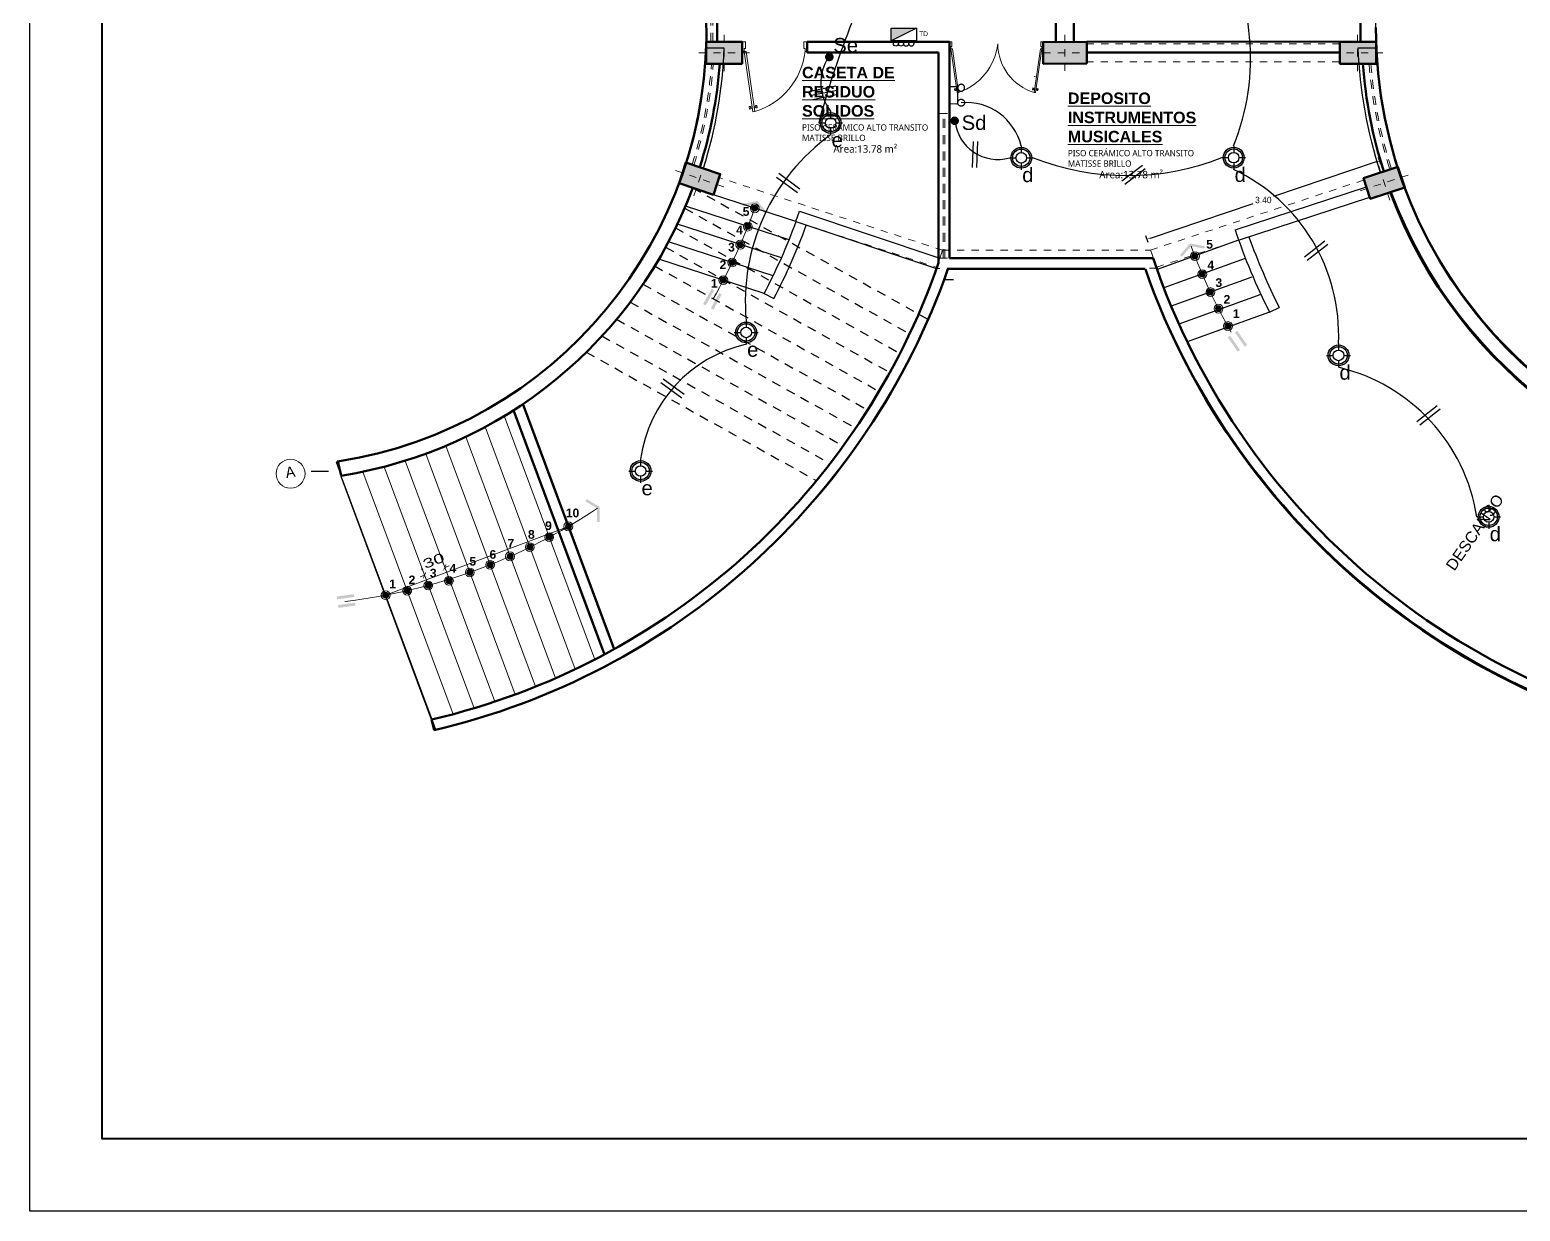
# Model space of a CAD drawing. Header units: millimetres. Extents: x 160.3 to 243.9, y 68.8 to 93.8.
# Drawn here: x 160.34 to 180.95, y 68.8 to 85.13 of the extents above; entities that cross this region are included whole.
import ezdxf

# ---------------------------------------------------------------- set-up
doc = ezdxf.new("R2010")
doc.units = ezdxf.units.MM
doc.set_wipeout_variables(frame=1)
for name, pattern in [('ACAD_ISO10W100', [18.5, 12, -3, 0.5, -3]), ('CONTINUA', [0]), ('DASHED2', [0.375, 0.25, -0.125]), ('HIDDEN2', [0.1875, 0.125, -0.0625])]:
    doc.linetypes.add(name, pattern=pattern)
for name, color, linetype, lineweight in [('0_Pluma_Nº__1', 8, 'Continuous', 9), ('COLUMNAS 50', 7, 'Continuous', 50), ('Cota', 7, 'Continuous', 9), ('cotas', 7, 'Continuous', 5), ('EJES', 1, 'Continuous', 13), ('Emergencia', 20, 'Continuous', 25), ('Equipamiento SR', 253, 'Continuous', 0), ('GRADERIA', 5, 'Continuous', 35), ('GRAFO 0 BLANCO', 7, 'Continuous', 0), ('GRAFO00', 7, 'Continuous', 0), ('GRAFO01', 7, 'Continuous', 0), ('letras sr', 7, 'Continuous', 5), ('Muros el', 7, 'Continuous', 50), ('pisos', 250, 'Continuous', 5), ('Proyeccciones', 1, 'DASHED2', 13), ('Puertas El', 4, 'Continuous', 5), ('ROTULO', 253, 'Continuous', 0), ('Vanos', 140, 'Continuous', 5)]:
    doc.layers.add(name, color=color, linetype=linetype, lineweight=lineweight)
for name, color, linetype in [('ALUMBRADO', 1, 'Continuous'), ('EJE', 40, 'Continuous'), ('TEXT', 7, 'Continuous')]:
    doc.layers.add(name, color=color, linetype=linetype)
doc.styles.add('01COTAS', font='GOTHIC.TTF')
doc.styles.add('GENERATED_STYLE_1', font='')
doc.styles.add('JOS', font='arial.ttf', dxfattribs={"height": 1})
doc.styles.add('Roberto', font='arial.ttf', dxfattribs={"width": 1.5})
doc.styles.add('Santa Rosa 1 50', font='trebuc.ttf')
doc.styles.add('SEYMAR', font='GOTHIC.TTF', dxfattribs={"height": 0.05})
doc.styles.get("Standard").update_dxf_attribs({"font": 'arial.ttf'})
doc.styles.add('style1', font='arial.ttf')
doc.styles.get('GENERATED_STYLE_1').set_extended_font_data('Arial', bold=True)
doc.dimstyles.new('1EJESB', dxfattribs={"dimscale": 0, "dimtxt": 0.13, "dimasz": 0.0655, "dimexe": 0.12, "dimexo": 0.12, "dimgap": 0.0755, "dimtad": 1, "dimzin": 4, "dimdsep": 46, "dimtxsty": 'Roberto', "dimblk": 'ARCHTICK', "dimcen": 0.065, "dimclrd": 7, "dimclre": 251, "dimclrt": 7, "dimaunit": 1, "dimadec": 0, "dimazin": 1, "dimtfac": 1, "dimtix": 1, "dimtofl": 0, "dimtmove": 0, "dimatfit": 3, "dimldrblk": 'ARROW', "dimfxl": 1, "dimtolj": 1, "dimtzin": 4, "dimlwd": 9, "dimlwe": 9, "dimarcsym": 0})
doc.dimstyles.new('DIM-25-CORTE', dxfattribs={"dimscale": 0.025, "dimtxt": 2, "dimasz": 2, "dimexe": 2, "dimexo": 2, "dimgap": 1, "dimtad": 1, "dimtih": 1, "dimtoh": 1, "dimzin": 1, "dimdsep": 46, "dimtxsty": '01COTAS', "dimcen": 25, "dimclrd": 9, "dimclre": 9, "dimclrt": 7, "dimadec": 0, "dimazin": 0, "dimtfac": 1, "dimtix": 1, "dimtmove": 2, "dimatfit": 3, "dimfxl": 2, "dimfxlon": 1, "dimtolj": 1, "dimtzin": 0, "dimarcsym": 0})

# ---------------------------------------------------------------- blocks, each defined once
blk = doc.blocks.new('puerta 1.00')
at = {"layer": 'Puertas El'}
for p, q in [((165.765, -11.935), (165.765, -11.885)), ((165.865, -11.935), (165.765, -11.935)), ((165.915, -11.915), (165.865, -11.915)), ((165.865, -11.935), (165.865, -11.915)), ((165.915, -11.915), (165.911, -11.945)), ((165.911, -11.945), (166.841, -12.08)), ((165.915, -11.915), (165.915, -11.885)), ((165.915, -11.915), (166.845, -12.051)), ((166.748, -12.092), (166.746, -12.112)), ((166.746, -12.112), (166.785, -12.118)), ((166.748, -12.092), (166.788, -12.098)), ((166.762, -12.069), (166.758, -12.093)), ((166.76, -12.013), (166.763, -11.993)), ((166.76, -12.013), (166.8, -12.019)), ((166.763, -11.993), (166.802, -11.999)), ((166.766, -12.039), (166.77, -12.014)), ((166.782, -12.072), (166.778, -12.096)), ((166.788, -12.098), (166.785, -12.118)), ((166.79, -12.017), (166.786, -12.042)), ((166.8, -12.019), (166.802, -11.999)), ((166.845, -12.051), (166.841, -12.08)), ((166.845, -12.051), (166.841, -12.08)), ((166.845, -12.051), (166.841, -12.08)), ((165.765, -12.855), (165.765, -12.835)), ((165.765, -12.885), (165.765, -12.835)), ((165.865, -12.835), (165.765, -12.835)), ((165.865, -12.855), (165.865, -12.835)), ((165.915, -12.855), (165.865, -12.855)), ((165.915, -12.885), (165.915, -12.855))]:
    blk.add_line(p, q, dxfattribs=at)
at = {"layer": 'Puertas El', "linetype": 'ByBlock'}
blk.add_arc((165.782, -11.755), 1.108, 276.8989, 342.9435, dxfattribs=at)
blk = doc.blocks.new('*D8')
at = {"layer": '0_Pluma_Nº__1', "color": 9, "linetype": 'ByBlock', "lineweight": -2, "transparency": 16777216}
for p, q in [((178.961, 83.299), (177.538, 82.82)), ((179.025, 83.267), (178.993, 83.362)), ((175.837, 82.248), (177.26, 82.726)), ((175.806, 82.184), (175.774, 82.279))]:
    blk.add_line(p, q, dxfattribs=at)
at = {"layer": '0_Pluma_Nº__1', "color": 9, "linetype": 'ByBlock', "lineweight": 50, "transparency": 16777216}
for points in [[(178.959, 83.306), (178.964, 83.291), (179.009, 83.314)], [(175.835, 82.255), (175.84, 82.24), (175.79, 82.232)]]:
    blk.add_solid(points, dxfattribs=at)
at = {"layer": 'Defpoints', "color": 0, "linetype": 'ByBlock', "lineweight": 50, "transparency": 16777216}
for p in [(179.009, 83.314), (179.059, 83.165), (175.84, 82.082)]:
    blk.add_point(p, dxfattribs=at)
at = {"layer": '0_Pluma_Nº__1', "color": 7, "linetype": 'ByBlock', "transparency": 16777216, "insert": (177.399, 82.773), "char_height": 0.0875, "attachment_point": 5, "style": '01COTAS'}
blk.add_mtext('\\A1;3.40', dxfattribs=at)
blk = doc.blocks.new('_ArchTick')
at = {"color": 0, "linetype": 'ByBlock', "const_width": 0.15}
blk.add_lwpolyline([(-0.5, -0.5), (0.5, 0.5)], dxfattribs=at)
blk = doc.blocks.new('*D9')
at = {"layer": 'Defpoints', "color": 0, "lineweight": 50, "transparency": 16777216}
for p in [(166.081, 77.695), (165.827, 77.521), (166.107, 77.628)]:
    blk.add_point(p, dxfattribs=at)
at = {"layer": 'pisos', "color": 251, "linetype": 'CONTINUA', "lineweight": 9, "transparency": 16777216}
for p, q in [((165.784, 77.633), (165.758, 77.7)), ((166.064, 77.74), (166.039, 77.807))]:
    blk.add_line(p, q, dxfattribs=at)
at = {"layer": 'pisos', "color": 7, "linetype": 'CONTINUA', "lineweight": 9, "transparency": 16777216}
for p, q in [((166.081, 77.695), (166.143, 77.718)), ((165.801, 77.588), (165.74, 77.564))]:
    blk.add_line(p, q, dxfattribs=at)
at = {"layer": 'pisos', "color": 7, "lineweight": 9, "transparency": 16777216, "xscale": 0.0655, "yscale": 0.0655, "zscale": 0.0655}
for p, rotation in [((166.081, 77.695), 200.8983864151869), ((165.801, 77.588), 20.89838641518687)]:
    blk.add_blockref('_ArchTick', p, dxfattribs=dict(at, rotation=rotation))
at = {"layer": 'pisos', "color": 7, "transparency": 16777216, "insert": (165.891, 77.774), "char_height": 0.13, "attachment_point": 5, "rotation": 20.8984, "style": 'Roberto'}
blk.add_mtext('\\A1;.30', dxfattribs=at)
blk = doc.blocks.new('ARROW')
at = {"layer": 'cotas', "color": 1, "ltscale": 0.5}
blk.add_line((2.5, 0), (-2.5, 0), dxfattribs=at)
at = {"layer": 'cotas', "const_width": 0.635}
blk.add_lwpolyline([(-0.32, 0, 1), (0.32, 0, 1)], format="xyb", close=True, dxfattribs=at)
blk = doc.blocks.new('LED')
at = {"layer": 'ALUMBRADO'}
h = blk.add_hatch(color=256, dxfattribs=at)
h.dxf.hatch_style = 1
edge = h.paths.add_edge_path(flags=17)
edge.add_arc((0, 0), 0.135, 0, 360)
edge = h.paths.add_edge_path()
edge.add_arc((0, 0), 0.162, 0, 360)
for points in [[(-0.185, 0), (-0.082, 0)], [(0, 0.185), (0, 0.082)], [(0.082, 0), (0.185, 0)], [(0, -0.082), (0, -0.185)]]:
    blk.add_lwpolyline(points, dxfattribs=at)
at = {"layer": 'ALUMBRADO', "linetype": 'CONTINUA', "ltscale": 0.003}
for radius in [0.162, 0.135, 0.0824]:
    blk.add_circle((0, 0), radius, dxfattribs=at)
blk = doc.blocks.new('TD ALUMBRADO 1')
at = {"layer": 'ALUMBRADO'}
h = blk.add_hatch(color=256, dxfattribs=at)
h.dxf.hatch_style = 1
h.paths.add_polyline_path([(0.25, 0.25), (-0.25, 0), (-0.25, 0.25)])
at = {"layer": 'ALUMBRADO', "color": 5}
for points in [[(0.25, 0.25), (-0.25, 0), (-0.25, 0.25), (0.25, 0.25)], [(0.25, 0.25), (0.25, 0), (-0.25, 0), (-0.25, 0.25), (0.25, 0.25)]]:
    blk.add_lwpolyline(points, dxfattribs=at)
for centre in [(-0.158, -0.055), (-0.057, -0.056), (0.045, -0.057), (0.147, -0.057)]:
    blk.add_circle(centre, 0.0473, dxfattribs=at)
blk = doc.blocks.new('Emergencia')
blk.add_lwpolyline([(0, 0), (0, 0)])
at = {"layer": 'Emergencia', "color": 5, "lineweight": 30}
for points in [[(0.25, -0.25), (0.25, 0), (-0.25, 0), (-0.25, -0.25)], [(-0.25, -0.222), (-0.25, -0.25), (0.25, -0.25), (0.25, -0.222)]]:
    blk.add_lwpolyline(points, dxfattribs=at)
at = {"color": 1, "lineweight": 5}
for points in [[(-0.171, -0.263), (-0.164, -0.267), (-0.158, -0.272), (-0.152, -0.277), (-0.146, -0.283), (-0.141, -0.289), (-0.136, -0.295), (-0.132, -0.302), (-0.129, -0.309), (-0.126, -0.316), (-0.123, -0.324), (-0.121, -0.332), (-0.12, -0.34), (-0.12, -0.348), (-0.12, -0.355), (-0.12, -0.363), (-0.121, -0.371), (-0.123, -0.379), (-0.126, -0.387), (-0.129, -0.394), (-0.133, -0.401), (-0.137, -0.408), (-0.141, -0.414), (-0.147, -0.42), (-0.152, -0.426), (-0.158, -0.431), (-0.165, -0.436), (-0.172, -0.44), (-0.179, -0.443), (-0.186, -0.447), (-0.194, -0.449), (-0.201, -0.451), (-0.209, -0.452), (-0.217, -0.453), (-0.225, -0.453), (-0.233, -0.452), (-0.241, -0.451), (-0.249, -0.449), (-0.256, -0.446), (-0.264, -0.443), (-0.271, -0.44), (-0.277, -0.436), (-0.284, -0.431), (-0.29, -0.426), (-0.295, -0.42), (-0.301, -0.414), (-0.305, -0.408), (-0.309, -0.401), (-0.313, -0.394), (-0.316, -0.386), (-0.319, -0.379), (-0.32, -0.371), (-0.322, -0.363), (-0.322, -0.355), (-0.322, -0.347), (-0.322, -0.339), (-0.32, -0.331), (-0.318, -0.324), (-0.316, -0.316), (-0.313, -0.309), (-0.309, -0.302), (-0.305, -0.295), (-0.3, -0.288), (-0.295, -0.282), (-0.29, -0.277), (-0.284, -0.272), (-0.277, -0.267), (-0.27, -0.263), (-0.263, -0.259), (-0.256, -0.256), (-0.248, -0.254), (-0.241, -0.252), (-0.233, -0.251), (-0.225, -0.25), (-0.217, -0.25), (-0.209, -0.251), (-0.201, -0.252), (-0.193, -0.254), (-0.186, -0.256), (-0.178, -0.259)], [(0.171, -0.263), (0.164, -0.267), (0.158, -0.272), (0.152, -0.277), (0.146, -0.283), (0.141, -0.289), (0.136, -0.295), (0.132, -0.302), (0.129, -0.309), (0.126, -0.316), (0.123, -0.324), (0.121, -0.332), (0.12, -0.34), (0.12, -0.348), (0.12, -0.355), (0.12, -0.363), (0.121, -0.371), (0.123, -0.379), (0.126, -0.387), (0.129, -0.394), (0.133, -0.401), (0.137, -0.408), (0.141, -0.414), (0.147, -0.42), (0.152, -0.426), (0.158, -0.431), (0.165, -0.436), (0.172, -0.44), (0.179, -0.443), (0.186, -0.447), (0.194, -0.449), (0.201, -0.451), (0.209, -0.452), (0.217, -0.453), (0.225, -0.453), (0.233, -0.452), (0.241, -0.451), (0.249, -0.449), (0.256, -0.446), (0.264, -0.443), (0.271, -0.44), (0.277, -0.436), (0.284, -0.431), (0.29, -0.426), (0.295, -0.42), (0.301, -0.414), (0.305, -0.408), (0.309, -0.401), (0.313, -0.394), (0.316, -0.386), (0.319, -0.379), (0.32, -0.371), (0.322, -0.363), (0.322, -0.355), (0.322, -0.347), (0.322, -0.339), (0.32, -0.331), (0.318, -0.324), (0.316, -0.316), (0.313, -0.309), (0.309, -0.302), (0.305, -0.295), (0.3, -0.288), (0.295, -0.282), (0.29, -0.277), (0.284, -0.272), (0.277, -0.267), (0.27, -0.263), (0.263, -0.259), (0.256, -0.256), (0.248, -0.254), (0.241, -0.252), (0.233, -0.251), (0.225, -0.25), (0.217, -0.25), (0.209, -0.251), (0.201, -0.252), (0.193, -0.254), (0.186, -0.256), (0.178, -0.259)]]:
    blk.add_wipeout(points, dxfattribs=at).dxf.layer = 'Emergencia'
at = {"layer": 'Emergencia', "color": 30, "true_color": 0xf26722}
for points in [[(-0.171, -0.263), (-0.164, -0.267), (-0.158, -0.272), (-0.152, -0.277), (-0.146, -0.283), (-0.141, -0.289), (-0.136, -0.295), (-0.132, -0.302), (-0.129, -0.309), (-0.126, -0.316), (-0.123, -0.324), (-0.121, -0.332), (-0.12, -0.34), (-0.12, -0.348), (-0.12, -0.355), (-0.12, -0.363), (-0.121, -0.371), (-0.123, -0.379), (-0.126, -0.387), (-0.129, -0.394), (-0.133, -0.401), (-0.137, -0.408), (-0.141, -0.414), (-0.147, -0.42), (-0.152, -0.426), (-0.158, -0.431), (-0.165, -0.436), (-0.172, -0.44), (-0.179, -0.443), (-0.186, -0.447), (-0.194, -0.449), (-0.201, -0.451), (-0.209, -0.452), (-0.217, -0.453), (-0.225, -0.453), (-0.233, -0.452), (-0.241, -0.451), (-0.249, -0.449), (-0.256, -0.446), (-0.264, -0.443), (-0.271, -0.44), (-0.277, -0.436), (-0.284, -0.431), (-0.29, -0.426), (-0.295, -0.42), (-0.301, -0.414), (-0.305, -0.408), (-0.309, -0.401), (-0.313, -0.394), (-0.316, -0.386), (-0.319, -0.379), (-0.32, -0.371), (-0.322, -0.363), (-0.322, -0.355), (-0.322, -0.347), (-0.322, -0.339), (-0.32, -0.331), (-0.318, -0.324), (-0.316, -0.316), (-0.313, -0.309), (-0.309, -0.302), (-0.305, -0.295), (-0.3, -0.288), (-0.295, -0.282), (-0.29, -0.277), (-0.284, -0.272), (-0.277, -0.267), (-0.27, -0.263), (-0.263, -0.259), (-0.256, -0.256), (-0.248, -0.254), (-0.241, -0.252), (-0.233, -0.251), (-0.225, -0.25), (-0.217, -0.25), (-0.209, -0.251), (-0.201, -0.252), (-0.193, -0.254), (-0.186, -0.256), (-0.178, -0.259)], [(0.171, -0.263), (0.164, -0.267), (0.158, -0.272), (0.152, -0.277), (0.146, -0.283), (0.141, -0.289), (0.136, -0.295), (0.132, -0.302), (0.129, -0.309), (0.126, -0.316), (0.123, -0.324), (0.121, -0.332), (0.12, -0.34), (0.12, -0.348), (0.12, -0.355), (0.12, -0.363), (0.121, -0.371), (0.123, -0.379), (0.126, -0.387), (0.129, -0.394), (0.133, -0.401), (0.137, -0.408), (0.141, -0.414), (0.147, -0.42), (0.152, -0.426), (0.158, -0.431), (0.165, -0.436), (0.172, -0.44), (0.179, -0.443), (0.186, -0.447), (0.194, -0.449), (0.201, -0.451), (0.209, -0.452), (0.217, -0.453), (0.225, -0.453), (0.233, -0.452), (0.241, -0.451), (0.249, -0.449), (0.256, -0.446), (0.264, -0.443), (0.271, -0.44), (0.277, -0.436), (0.284, -0.431), (0.29, -0.426), (0.295, -0.42), (0.301, -0.414), (0.305, -0.408), (0.309, -0.401), (0.313, -0.394), (0.316, -0.386), (0.319, -0.379), (0.32, -0.371), (0.322, -0.363), (0.322, -0.355), (0.322, -0.347), (0.322, -0.339), (0.32, -0.331), (0.318, -0.324), (0.316, -0.316), (0.313, -0.309), (0.309, -0.302), (0.305, -0.295), (0.3, -0.288), (0.295, -0.282), (0.29, -0.277), (0.284, -0.272), (0.277, -0.267), (0.27, -0.263), (0.263, -0.259), (0.256, -0.256), (0.248, -0.254), (0.241, -0.252), (0.233, -0.251), (0.225, -0.25), (0.217, -0.25), (0.209, -0.251), (0.201, -0.252), (0.193, -0.254), (0.186, -0.256), (0.178, -0.259)]]:
    blk.add_lwpolyline(points, close=True, dxfattribs=at)

msp = doc.modelspace()

# ---------------------------------------------------------------- hatches: boundary and pattern name
at = {"layer": 'ALUMBRADO', "lineweight": 25}
h = msp.add_hatch(color=102, dxfattribs=at)
h.dxf.hatch_style = 1
h.paths.add_polyline_path([(171.338, 84.75, -1), (171.458, 84.75, -1)])
h = msp.add_hatch(color=102, dxfattribs=at)
h.dxf.hatch_style = 1
h.paths.add_polyline_path([(173.071, 83.868, -1), (173.191, 83.868, -1)])
at = {"layer": 'Equipamiento SR'}
for points in [[(170.336, 82.69, -1), (170.396, 82.631, -1)], [(170.336, 82.69, -1), (170.396, 82.631, -1)], [(170.241, 82.437, -1), (170.301, 82.378, -1)], [(170.241, 82.437, -1), (170.301, 82.378, -1)], [(170.137, 82.187, -1), (170.197, 82.128, -1)], [(170.137, 82.187, -1), (170.197, 82.128, -1)], [(176.422, 82.029, -1), (176.482, 81.97, -1)], [(176.422, 82.029, -1), (176.482, 81.97, -1)], [(170.024, 81.94, -1), (170.084, 81.881, -1)], [(170.024, 81.94, -1), (170.084, 81.881, -1)], [(169.902, 81.696, -1), (169.962, 81.637, -1)], [(169.902, 81.696, -1), (169.962, 81.637, -1)], [(176.525, 81.779, -1), (176.585, 81.72, -1)], [(176.525, 81.779, -1), (176.585, 81.72, -1)], [(176.637, 81.532, -1), (176.696, 81.473, -1)], [(176.637, 81.532, -1), (176.696, 81.473, -1)], [(176.749, 81.303, -1), (176.809, 81.244, -1)], [(176.749, 81.303, -1), (176.809, 81.244, -1)], [(176.88, 81.061, -1), (176.939, 81.002, -1)], [(176.88, 81.061, -1), (176.939, 81.002, -1)], [(167.557, 78.143, 1), (167.496, 78.085, 1)], [(167.557, 78.143, 1), (167.496, 78.085, 1)], [(167.821, 78.294, 1), (167.76, 78.235, 1)], [(167.821, 78.294, 1), (167.76, 78.235, 1)], [(167.288, 78.006, 1), (167.227, 77.948, 1)], [(167.288, 78.006, 1), (167.227, 77.948, 1)], [(166.738, 77.762, 1), (166.678, 77.704, 1)], [(166.738, 77.762, 1), (166.678, 77.704, 1)], [(167.015, 77.879, 1), (166.954, 77.82, 1)], [(167.015, 77.879, 1), (166.954, 77.82, 1)], [(165.884, 77.477, 1), (165.824, 77.419, 1)], [(165.884, 77.477, 1), (165.824, 77.419, 1)], [(166.17, 77.541, 1), (166.109, 77.482, 1)], [(166.17, 77.541, 1), (166.109, 77.482, 1)], [(166.458, 77.656, 1), (166.397, 77.598, 1)], [(166.458, 77.656, 1), (166.397, 77.598, 1)], [(165.294, 77.341, 1), (165.234, 77.283, 1)], [(165.294, 77.341, 1), (165.234, 77.283, 1)], [(165.591, 77.404, 1), (165.531, 77.345, 1)], [(165.591, 77.404, 1), (165.531, 77.345, 1)]]:
    msp.add_hatch(color=256, dxfattribs=at).paths.add_polyline_path(points)
at = {"layer": 'GRAFO 0 BLANCO', "true_color": 0x939598}
h = msp.add_hatch(color=252, dxfattribs=at)
h.dxf.hatch_style = 1
h.paths.add_polyline_path([(170.195, 84.958), (170.195, 84.657), (169.694, 84.657), (169.695, 84.958)])
h = msp.add_hatch(color=252, dxfattribs=at)
h.dxf.hatch_style = 1
h.paths.add_polyline_path([(174.957, 84.959), (174.957, 84.658), (174.356, 84.656), (174.357, 84.957)])
h = msp.add_hatch(color=252, dxfattribs=at)
h.dxf.hatch_style = 1
h.paths.add_polyline_path([(178.959, 84.958), (178.959, 84.657), (178.459, 84.657), (178.459, 84.958)])
h = msp.add_hatch(color=252, dxfattribs=at)
h.dxf.hatch_style = 1
h.paths.add_polyline_path([(169.89, 83.132), (169.795, 82.846), (169.32, 83.004), (169.415, 83.29)])
h = msp.add_hatch(color=252, dxfattribs=at)
h.dxf.hatch_style = 1
h.paths.add_polyline_path([(179.26, 83.231), (179.354, 82.945), (178.878, 82.79), (178.785, 83.076)])
at = {"layer": 'GRAFO00'}
for points in [[(170.194, 82.718), (170.201, 82.684), (170.387, 82.721), (170.513, 82.579), (170.539, 82.602), (170.4, 82.76)], [(170.395, 82.691, -1), (170.336, 82.631, -1)], [(170.3, 82.438, -1), (170.241, 82.378, -1)], [(170.197, 82.187, -1), (170.137, 82.128, -1)], [(176.248, 82.012), (176.275, 81.99), (176.397, 82.135), (176.584, 82.101), (176.59, 82.136), (176.384, 82.173)], [(176.248, 82.012), (176.275, 81.99), (176.397, 82.135), (176.584, 82.101), (176.59, 82.136), (176.384, 82.173)], [(176.482, 82.029, -1), (176.423, 81.97, -1)], [(170.084, 81.94, -1), (170.024, 81.881, -1)], [(169.962, 81.696, -1), (169.902, 81.636, -1)], [(176.585, 81.779, -1), (176.526, 81.72, -1)], [(176.696, 81.532, -1), (176.637, 81.473, -1)], [(176.808, 81.303, -1), (176.749, 81.243, -1)], [(176.939, 81.062, -1), (176.88, 81.002, -1)], [(168.221, 78.322), (168.186, 78.323), (168.188, 78.513), (168.024, 78.609), (168.042, 78.64), (168.223, 78.532)], [(167.497, 78.145, 1), (167.555, 78.084, 1)], [(167.761, 78.295, 1), (167.82, 78.234, 1)], [(167.228, 78.007, 1), (167.287, 77.947, 1)], [(166.679, 77.763, 1), (166.737, 77.703, 1)], [(166.956, 77.88, 1), (167.014, 77.819, 1)], [(165.825, 77.478, 1), (165.883, 77.418, 1)], [(166.11, 77.542, 1), (166.169, 77.481, 1)], [(166.398, 77.657, 1), (166.456, 77.597, 1)], [(165.235, 77.342, 1), (165.293, 77.282, 1)], [(165.532, 77.405, 1), (165.59, 77.344, 1)]]:
    msp.add_hatch(color=256, dxfattribs=at).paths.add_polyline_path(points)
h = msp.add_hatch(color=256, dxfattribs=at)
h.paths.add_polyline_path([(169.795, 81.258), (169.76, 81.278), (169.875, 81.488), (169.91, 81.469)])
h.paths.add_polyline_path([(169.689, 81.316), (169.654, 81.336), (169.77, 81.546), (169.805, 81.527)])
h = msp.add_hatch(color=256, dxfattribs=at)
h.paths.add_polyline_path([(177.045, 80.677), (177.077, 80.7), (176.941, 80.897), (176.908, 80.875)])
h.paths.add_polyline_path([(177.143, 80.745), (177.176, 80.768), (177.04, 80.965), (177.007, 80.943)])
h = msp.add_hatch(color=256, dxfattribs=at)
h.paths.add_polyline_path([(164.609, 77.136), (164.603, 77.175), (164.841, 77.207), (164.847, 77.168)])
h.paths.add_polyline_path([(164.593, 77.255), (164.587, 77.294), (164.825, 77.326), (164.831, 77.287)])

# ---------------------------------------------------------------- linework, layer by layer
for p, q in [((170.937, 82.475, 0), (169.795, 82.846, 0)), ((177.009, 82.359, 0), (178.824, 82.955, 0)), ((170.841, 82.222, 0), (169.409, 82.688, 0)), ((177.058, 82.217, 0), (178.871, 82.813, 0)), ((170.735, 81.973, 0), (169.297, 82.44, 0)), ((170.937, 82.475, 0), (170.985, 82.617, 0)), ((170.937, 82.475, 0), (172.879, 81.829, 0)), ((170.985, 82.617, 0), (172.926, 81.971, 0)), ((170.621, 81.726, 0), (169.175, 82.196, 0)), ((177.058, 82.217, 0), (175.933, 81.812, 0)), ((170.497, 81.483, 0), (169.041, 81.956, 0)), ((177.149, 81.963, 0), (176.024, 81.558, 0)), ((177.241, 81.709, 0), (176.124, 81.307, 0)), ((170.497, 81.483, 0), (170.629, 81.412, 0)), ((177.366, 81.467, 0), (176.233, 81.059, 0)), ((177.484, 81.223, 0), (176.348, 80.814, 0)), ((177.485, 81.221, 0), (177.619, 81.289))]:
    msp.add_line(p, q)
at = {"lineweight": -3}
msp.add_line((173.117, 81.67, 0), (172.984, 81.67, 0), dxfattribs=at)
msp.add_lwpolyline([(195.843, 93.848), (195.843, 68.798), (160.343, 68.798), (160.343, 93.848), (195.843, 93.848)])
at = {"lineweight": 40}
msp.add_lwpolyline([(194.843, 92.848), (194.843, 69.798), (161.343, 69.798), (161.343, 92.848)], close=True, dxfattribs=at)
at = {"elevation": 0}
for points in [[(178.948, 88.109), (178.952, 85.171, 0.0781), (179.259, 83.23, 0.0781)], [(179.355, 82.946, 0.304427), (185.11, 78.851, 0.28118)]]:
    msp.add_lwpolyline(points, format="xyb", dxfattribs=at)
for points in [[(169.415, 83.29, 0.066834), (169.69, 84.877), (169.94, 84.877, -0.067399), (169.653, 83.211)], [(178.959, 84.877, 0.06644), (179.259, 83.23), (179.021, 83.152, -0.066945), (178.709, 84.877)]]:
    msp.add_lwpolyline(points, format="xyb", close=True, dxfattribs=at)
at = {"color": 4, "linetype": 'HIDDEN2', "lineweight": -3, "elevation": 0}
for points in [[(169.507, 82.943), (172.764, 81.125)], [(169.395, 82.662), (172.462, 80.95)], [(169.27, 82.388), (172.329, 80.68)], [(169.132, 82.121), (172.189, 80.415)], [(168.982, 81.862), (172.04, 80.155)], [(168.819, 81.609), (171.883, 79.899)], [(168.644, 81.363), (171.718, 79.647)], [(168.455, 81.125), (171.545, 79.4)], [(168.253, 80.894), (171.363, 79.158)], [(168.037, 80.671), (171.219, 78.895)]]:
    msp.add_lwpolyline(points, dxfattribs=at)
at = {"color": 4, "lineweight": 0, "elevation": 0}
for points in [[(169.792, 81.409, 0.04583), (170.386, 82.717)], [(176.955, 80.947, -0.040114), (176.401, 82.134)], [(164.7, 77.226, 0.119651), (168.194, 78.516, 0.112855)]]:
    msp.add_lwpolyline(points, format="xyb", dxfattribs=at)
for points in [[(166.903, 79.789), (168.156, 76.424)], [(166.639, 79.638), (167.885, 76.29)], [(166.096, 79.377), (167.335, 76.048)], [(166.37, 79.5), (167.612, 76.164)], [(165.533, 79.17), (166.772, 75.84)], [(165.817, 79.267), (167.055, 75.94)], [(164.65, 78.963), (165.904, 75.594)], [(164.949, 79.018), (166.196, 75.668)], [(165.244, 79.087), (166.486, 75.75)]]:
    msp.add_lwpolyline(points, dxfattribs=at)
at = {"elevation": 0}
for points in [[(164.578, 79.155), (164.65, 78.963)], [(165.956, 75.452), (165.886, 75.641)]]:
    msp.add_lwpolyline(points, dxfattribs=at)
at = {"color": 4, "elevation": 0}
msp.add_lwpolyline([(165.899, 75.594), (164.649, 78.952)], dxfattribs=at)
for centre, radius, start, end in [((163.648, 85.106, 0), 6.047, 342.5226, 0.6689), ((163.678, 85.104, 0), 6.217, 342.429, 355.8776), ((163.678, 85.104, 0), 6.017, 278.6081, 339.6027), ((163.678, 85.104, 0), 6.217, 278.9931, 339.663), ((185.281, 85.178, 0), 6.539, 200.5617, 268.0066), ((163.678, 85.104, 0), 7.721, 332.03, 340.0946), ((163.678, 85.104, 0), 7.871, 332.03, 340.0946), ((185.284, 85.156, 0), 8.735, 198.6726, 206.7727), ((185.284, 85.156, 0), 8.585, 199.6823, 206.7727), ((163.678, 85.104, 0), 9.917, 283.2827, 335.6722), ((185.281, 85.178, 0), 10.085, 204.3346, 263.2818)]:
    msp.add_arc(centre, radius, start, end)
at = {"layer": 'ALUMBRADO', "color": 114, "lineweight": 25}
for points in [[(171.135, 84.28), (171.487, 84.352)], [(171.151, 84.221), (171.503, 84.292)], [(171.168, 84.162), (171.52, 84.234)], [(173.377, 83.223), (173.39, 83.582)], [(173.438, 83.225), (173.451, 83.584)], [(170.959, 82.874), (170.669, 83.086)], [(170.992, 82.925), (170.702, 83.138)], [(175.444, 83.037), (175.727, 83.257)], [(175.484, 82.991), (175.767, 83.211)], [(177.967, 81.988), (178.25, 82.209)], [(178.007, 81.942), (178.291, 82.163)], [(169.359, 80.035), (169.069, 80.248)], [(169.392, 80.087), (169.102, 80.299)], [(179.521, 79.711), (179.804, 79.931)], [(179.562, 79.665), (179.845, 79.885)]]:
    msp.add_lwpolyline(points, dxfattribs=at)
at = {"layer": 'ALUMBRADO', "lineweight": 25}
for centre, radius, start, end in [((183.364, 80.605), 12.537, 152.4622, 165.0565), ((173.987, 84.733), 3.236, 338.0641, 32.2454), ((171.919, 84.394), 0.638, 145.7758, 217.9003), ((173.076, 81.369), 2.84, 125.7657, 185.2806), ((173.724, 83.924), 0.59, 185.9766, 286.0543), ((175.518, 86.676), 3.565, 248.5825, 291.5057), ((175.907, 80.903), 2.534, 357.4466, 64.7352), ((170.667, 78.928), 1.898, 102.7634, 171.9897), ((177.856, 78.004), 2.525, 8.8887, 76.6566)]:
    msp.add_arc(centre, radius, start, end, dxfattribs=at)
at = {"layer": 'COLUMNAS 50', "linetype": 'Continuous'}
for p, q in [((178.745, 84.958, 0), (178.742, 88.109, 0)), ((173.038, 81.82, 0), (175.766, 81.82, 0)), ((173.06, 81.97, 0), (175.878, 81.97, 0)), ((164.647, 78.964, 0), (164.602, 79.159, 0))]:
    msp.add_line(p, q, dxfattribs=at)
at = {"layer": 'COLUMNAS 50', "linetype": 'Continuous', "elevation": 0}
for points in [[(169.847, 84.958), (169.847, 85.725)], [(165.933, 75.446), (165.899, 75.594)]]:
    msp.add_lwpolyline(points, dxfattribs=at)
for points in [[(170.194, 84.657), (170.195, 84.958), (169.695, 84.958), (169.694, 84.657)], [(174.957, 84.658), (174.957, 84.959), (174.357, 84.957), (174.356, 84.656)], [(178.959, 84.657), (178.959, 84.958), (178.459, 84.958), (178.459, 84.657)], [(169.795, 82.846), (169.89, 83.132), (169.415, 83.29), (169.32, 83.004)], [(179.354, 82.945), (179.261, 83.231), (178.785, 83.076), (178.878, 82.79)]]:
    msp.add_lwpolyline(points, close=True, dxfattribs=at)
at = {"layer": 'COLUMNAS 50', "linetype": 'Continuous'}
for centre, radius, start, end in [((163.681, 85.105, 0), 6.017, 278.7703, 1.7991), ((185.284, 85.156, 0), 6.329, 180, 268.3373), ((163.681, 85.105, 0), 6.217, 342.4084, 355.8651), ((185.284, 85.156, 0), 6.529, 184.3803, 197.7319), ((163.681, 85.105, 0), 6.217, 278.9386, 339.6332), ((185.284, 85.156, 0), 6.539, 200.371, 267.9702), ((185.284, 85.156, 0), 6.529, 200.3746, 268.3373), ((163.681, 85.105, 0), 9.767, 283.1292, 340.8873), ((163.681, 85.105, 0), 9.917, 283.1265, 340.656), ((185.284, 85.156, 0), 10.085, 199.344, 264.1063), ((185.284, 85.156, 0), 9.935, 198.7016, 264.2133)]:
    msp.add_arc(centre, radius, start, end, dxfattribs=at)
at = {"layer": 'Cota', "linetype": 'CONTINUA'}
msp.add_line((169.89, 84.652, 0), (169.69, 84.66, 0), dxfattribs=at)
at = {"layer": 'EJE', "linetype": 'ACAD_ISO10W100', "ltscale": 0.04}
msp.add_arc((164.344, 85.293, 0), 6.267, 268.9935, 271.1778, dxfattribs=at)
at = {"layer": 'EJES', "color": 1}
msp.add_circle((163.948, 78.991, 0), 0.2, dxfattribs=at)
at = {"layer": 'Equipamiento SR'}
for centre in [(170.366, 82.661, 0), (170.366, 82.661, 0), (170.366, 82.661, 0), (170.366, 82.661, 0), (170.271, 82.408, 0), (170.271, 82.408, 0), (170.271, 82.408, 0), (170.271, 82.408, 0), (170.167, 82.158, 0), (170.167, 82.158, 0), (170.167, 82.158, 0), (170.167, 82.158, 0), (176.452, 81.999, 0), (176.452, 81.999, 0), (176.452, 81.999, 0), (176.452, 81.999, 0), (170.054, 81.91, 0), (170.054, 81.91, 0), (170.054, 81.91, 0), (170.054, 81.91, 0), (169.932, 81.666, 0), (169.932, 81.666, 0), (169.932, 81.666, 0), (169.932, 81.666, 0), (176.555, 81.749, 0), (176.555, 81.749, 0), (176.555, 81.749, 0), (176.555, 81.749, 0), (176.666, 81.503, 0), (176.666, 81.503, 0), (176.666, 81.503, 0), (176.666, 81.503, 0), (176.779, 81.273, 0), (176.779, 81.273, 0), (176.779, 81.273, 0), (176.779, 81.273, 0), (176.909, 81.032, 0), (176.909, 81.032, 0), (176.909, 81.032, 0), (176.909, 81.032, 0), (167.526, 78.114, 0), (167.526, 78.114, 0), (167.526, 78.114, 0), (167.526, 78.114, 0), (167.791, 78.264, 0), (167.791, 78.264, 0), (167.791, 78.264, 0), (167.791, 78.264, 0), (167.257, 77.977, 0), (167.257, 77.977, 0), (167.257, 77.977, 0), (167.257, 77.977, 0), (166.708, 77.733, 0), (166.708, 77.733, 0), (166.708, 77.733, 0), (166.708, 77.733, 0), (166.985, 77.849, 0), (166.985, 77.849, 0), (166.985, 77.849, 0), (166.985, 77.849, 0), (165.854, 77.448, 0), (165.854, 77.448, 0), (165.854, 77.448, 0), (165.854, 77.448, 0), (166.139, 77.512, 0), (166.139, 77.512, 0), (166.139, 77.512, 0), (166.139, 77.512, 0), (166.427, 77.627, 0), (166.427, 77.627, 0), (166.427, 77.627, 0), (166.427, 77.627, 0), (165.264, 77.312, 0), (165.264, 77.312, 0), (165.264, 77.312, 0), (165.264, 77.312, 0), (165.561, 77.374, 0), (165.561, 77.374, 0), (165.561, 77.374, 0), (165.561, 77.374, 0)]:
    msp.add_circle(centre, 0.042, dxfattribs=at)
at = {"layer": 'GRADERIA', "lineweight": 5, "elevation": 0}
msp.add_lwpolyline([(177.854, 78.354), (177.845, 78.349)], dxfattribs=at)
at = {"layer": 'GRAFO00'}
for centre, radius in [((170.367, 82.659, 0), 0.061), ((170.366, 82.661, 0), 0.042), ((170.366, 82.661, 0), 0.042), ((170.366, 82.661, 0), 0.042), ((170.272, 82.406, 0), 0.061), ((170.271, 82.408, 0), 0.042), ((170.271, 82.408, 0), 0.042), ((170.271, 82.408, 0), 0.042), ((170.168, 82.156, 0), 0.061), ((170.167, 82.158, 0), 0.042), ((170.167, 82.158, 0), 0.042), ((170.167, 82.158, 0), 0.042), ((176.454, 81.998, 0), 0.061), ((176.452, 81.999, 0), 0.042), ((176.452, 81.999, 0), 0.042), ((176.452, 81.999, 0), 0.042), ((170.055, 81.909, 0), 0.061), ((170.054, 81.91, 0), 0.042), ((170.054, 81.91, 0), 0.042), ((170.054, 81.91, 0), 0.042), ((169.933, 81.665, 0), 0.061), ((169.932, 81.666, 0), 0.042), ((169.932, 81.666, 0), 0.042), ((169.932, 81.666, 0), 0.042), ((176.556, 81.748, 0), 0.061), ((176.555, 81.749, 0), 0.042), ((176.555, 81.749, 0), 0.042), ((176.555, 81.749, 0), 0.042), ((176.668, 81.501, 0), 0.061), ((176.666, 81.503, 0), 0.042), ((176.666, 81.503, 0), 0.042), ((176.666, 81.503, 0), 0.042), ((176.78, 81.272, 0), 0.061), ((176.779, 81.273, 0), 0.042), ((176.779, 81.273, 0), 0.042), ((176.779, 81.273, 0), 0.042), ((176.911, 81.031, 0), 0.061), ((176.909, 81.032, 0), 0.042), ((176.909, 81.032, 0), 0.042), ((176.909, 81.032, 0), 0.042), ((167.789, 78.263, 0), 0.061), ((167.525, 78.113, 0), 0.061), ((167.526, 78.114, 0), 0.042), ((167.526, 78.114, 0), 0.042), ((167.526, 78.114, 0), 0.042), ((167.791, 78.264, 0), 0.042), ((167.791, 78.264, 0), 0.042), ((167.791, 78.264, 0), 0.042), ((166.983, 77.848, 0), 0.061), ((167.256, 77.976, 0), 0.061), ((167.257, 77.977, 0), 0.042), ((167.257, 77.977, 0), 0.042), ((167.257, 77.977, 0), 0.042), ((166.707, 77.732, 0), 0.061), ((166.708, 77.733, 0), 0.042), ((166.708, 77.733, 0), 0.042), ((166.708, 77.733, 0), 0.042), ((166.985, 77.849, 0), 0.042), ((166.985, 77.849, 0), 0.042), ((166.985, 77.849, 0), 0.042), ((165.852, 77.446, 0), 0.061), ((165.854, 77.448, 0), 0.042), ((165.854, 77.448, 0), 0.042), ((165.854, 77.448, 0), 0.042), ((166.138, 77.51, 0), 0.061), ((166.139, 77.512, 0), 0.042), ((166.139, 77.512, 0), 0.042), ((166.139, 77.512, 0), 0.042), ((166.426, 77.626, 0), 0.061), ((166.427, 77.627, 0), 0.042), ((166.427, 77.627, 0), 0.042), ((166.427, 77.627, 0), 0.042), ((165.263, 77.311, 0), 0.061), ((165.264, 77.312, 0), 0.042), ((165.264, 77.312, 0), 0.042), ((165.264, 77.312, 0), 0.042), ((165.56, 77.373, 0), 0.061), ((165.561, 77.374, 0), 0.042), ((165.561, 77.374, 0), 0.042), ((165.561, 77.374, 0), 0.042)]:
    msp.add_circle(centre, radius, dxfattribs=at)
at = {"layer": 'Muros el', "ltscale": 0.05}
for p, q in [((174.778, 87.213, 0), (174.778, 84.949, 0)), ((173.06, 84.959, 0), (171.09, 84.959, 0)), ((171.09, 84.959, 0), (171.09, 84.81, 0)), ((173.06, 81.97, 0), (173.06, 84.959, 0)), ((178.702, 84.958, 0), (174.957, 84.963, 0)), ((172.909, 84.81, 0), (171.09, 84.81, 0)), ((172.909, 84.81, 0), (172.909, 81.907, 0)), ((178.459, 84.81, 0), (174.957, 84.81, 0))]:
    msp.add_line(p, q, dxfattribs=at)
at = {"layer": 'Muros el', "ltscale": 0.05, "elevation": 0}
for points in [[(174.778, 87.213), (174.529, 87.213), (174.529, 84.958)], [(167.033, 79.87), (168.289, 76.494)], [(167.162, 79.955), (168.422, 76.567)]]:
    msp.add_lwpolyline(points, dxfattribs=at)
at = {"layer": 'pisos', "elevation": 0}
msp.add_lwpolyline([(167.792, 78.261), (165.263, 77.311)], dxfattribs=at)
at = {"layer": 'pisos'}
for centre, radius, start, end in [((163.818, 85.049, 0), 9.617, 336.4058, 342.0128), ((185.281, 85.178, 0), 9.935, 198.1557, 204.064)]:
    msp.add_arc(centre, radius, start, end, dxfattribs=at)
at = {"layer": 'Proyeccciones', "color": 165, "linetype": 'DASHED2', "lineweight": 9, "ltscale": 0.4, "true_color": 0x5e67af, "elevation": 0}
for points in [[(169.694, 84.957), (169.694, 84.657), (170.195, 84.657), (170.194, 84.958)], [(174.357, 84.657), (174.957, 84.658), (174.956, 84.958), (174.356, 84.957)], [(174.956, 84.933), (178.452, 84.932), (178.451, 84.682), (174.957, 84.683)], [(178.952, 84.957), (178.952, 84.657), (178.451, 84.657), (178.452, 84.958)], [(169.416, 83.29), (169.32, 83.005), (169.795, 82.847), (169.89, 83.133)], [(172.884, 81.842), (172.964, 82.079), (169.874, 83.083), (169.795, 82.846)], [(179.261, 83.231), (179.355, 82.945), (178.879, 82.789), (178.786, 83.076)], [(175.922, 81.844), (175.84, 82.082), (178.794, 83.051), (178.871, 82.813)]]:
    msp.add_lwpolyline(points, close=True, dxfattribs=at)
for points in [[(169.944, 84.555), (169.943, 85.055)], [(174.656, 85.057), (174.656, 84.557)], [(178.703, 84.555), (178.702, 85.055)], [(170.295, 84.807), (169.594, 84.807)], [(175.057, 84.808), (174.257, 84.807)], [(178.351, 84.807), (179.052, 84.807)], [(169.525, 82.83), (169.683, 83.304)], [(169.937, 82.957), (169.273, 83.179)], [(178.738, 82.901), (179.403, 83.119)], [(179.149, 82.771), (178.994, 83.246)], [(172.964, 82.079), (175.84, 82.082)], [(175.926, 81.832), (172.879, 81.829)]]:
    msp.add_lwpolyline(points, dxfattribs=at)
at = {"layer": 'Puertas El'}
for p, q in [((173.092, 84.959, 0), (173.06, 84.959, 0)), ((173.092, 84.894, 0), (173.092, 84.959, 0)), ((174.324, 84.894, 0), (174.324, 84.959, 0)), ((174.324, 84.959, 0), (174.356, 84.959, 0)), ((173.079, 84.861, 0), (173.06, 84.861, 0)), ((173.079, 84.861, 0), (173.079, 84.894, 0)), ((173.092, 84.894, 0), (173.079, 84.894, 0)), ((173.079, 84.861, 0), (173.099, 84.864, 0)), ((173.079, 84.861, 0), (173.167, 84.258, 0)), ((173.099, 84.864, 0), (173.186, 84.261, 0)), ((174.318, 84.864, 0), (174.23, 84.261, 0)), ((174.337, 84.861, 0), (174.25, 84.258, 0)), ((174.337, 84.861, 0), (174.318, 84.864, 0)), ((174.324, 84.894, 0), (174.337, 84.894, 0)), ((174.337, 84.861, 0), (174.337, 84.894, 0)), ((174.337, 84.861, 0), (174.357, 84.861, 0)), ((173.142, 84.313, 0), (173.129, 84.312, 0)), ((173.129, 84.312, 0), (173.133, 84.286, 0)), ((173.142, 84.313, 0), (173.146, 84.288, 0)), ((173.159, 84.309, 0), (173.143, 84.307, 0)), ((173.145, 84.294, 0), (173.161, 84.296, 0)), ((173.179, 84.312, 0), (173.195, 84.314, 0)), ((173.18, 84.299, 0), (173.196, 84.302, 0)), ((173.194, 84.321, 0), (173.206, 84.323, 0)), ((173.194, 84.321, 0), (173.197, 84.295, 0)), ((173.197, 84.295, 0), (173.21, 84.297, 0)), ((173.206, 84.323, 0), (173.21, 84.297, 0)), ((174.21, 84.323, 0), (174.206, 84.297, 0)), ((174.219, 84.295, 0), (174.206, 84.297, 0)), ((174.223, 84.321, 0), (174.21, 84.323, 0)), ((174.223, 84.321, 0), (174.219, 84.295, 0)), ((174.236, 84.299, 0), (174.22, 84.302, 0)), ((174.238, 84.312, 0), (174.222, 84.314, 0)), ((174.25, 84.478, 0), (174.23, 84.481, 0)), ((174.271, 84.294, 0), (174.255, 84.296, 0)), ((174.257, 84.309, 0), (174.273, 84.307, 0)), ((174.274, 84.313, 0), (174.27, 84.288, 0)), ((174.274, 84.313, 0), (174.287, 84.312, 0)), ((174.287, 84.312, 0), (174.283, 84.286, 0)), ((173.146, 84.288, 0), (173.133, 84.286, 0)), ((173.167, 84.258, 0), (173.186, 84.261, 0)), ((174.25, 84.258, 0), (174.23, 84.261, 0)), ((174.27, 84.288, 0), (174.283, 84.286, 0))]:
    msp.add_line(p, q, dxfattribs=at)
at = {"layer": 'Puertas El', "linetype": 'ByBlock'}
for centre, radius, start, end in [((172.924, 85.026, 0), 0.809, 288.892, 353.3577), ((174.433, 84.937), 0.706, 180.3807, 253.293)]:
    msp.add_arc(centre, radius, start, end, dxfattribs=at)
at = {"layer": 'Vanos', "color": 7, "linetype": 'DASHED2', "ltscale": 0.5}
for p, q in [((172.909, 83.97, 0), (173.06, 83.97, 0)), ((172.972, 81.97, 0), (172.972, 83.97, 0)), ((172.997, 81.97, 0), (172.997, 83.97, 0)), ((172.909, 81.97, 0), (173.06, 81.97, 0))]:
    msp.add_line(p, q, dxfattribs=at)
at = {"layer": 'Vanos', "color": 7, "linetype": 'DASHED2', "ltscale": 0.5, "elevation": 0}
for points in [[(169.76, 84.958), (169.76, 85.725)], [(169.785, 84.958), (169.785, 85.725)]]:
    msp.add_lwpolyline(points, dxfattribs=at)
at = {"layer": 'Vanos', "color": 7, "linetype": 'DASHED2', "ltscale": 0.5}
for centre, radius, start, end in [((163.681, 85.105, 0), 6.104, 342.4231, 355.7888), ((163.681, 85.105, 0), 6.129, 342.4198, 355.806), ((185.284, 85.156, 0), 6.442, 184.4391, 197.7276), ((185.284, 85.156, 0), 6.417, 184.4561, 197.7264), ((163.681, 85.105, 0), 6.104, 342.4231, 342.4261), ((163.681, 85.105, 0), 6.129, 342.4198, 342.4229)]:
    msp.add_arc(centre, radius, start, end, dxfattribs=at)

# ---------------------------------------------------------------- block references
at = {"layer": 'ALUMBRADO', "xscale": 0.8893572187500001, "yscale": 0.8893572187500001, "zscale": 0.8893572187500001}
for p in [(171.416, 83.838), (174.052, 83.357), (176.989, 83.359), (170.248, 80.943), (178.439, 80.626), (168.788, 79.028), (180.515, 78.395)]:
    msp.add_blockref('LED', p, dxfattribs=at)
at = {"layer": 'Puertas El', "xscale": -0.8957425293525515, "yscale": 0.8957425293525516, "zscale": 0.8957425293525515, "rotation": 89.9495405655599}
msp.add_blockref('puerta 1.00', (159.679, 233.451, 0), dxfattribs=at)
at = {"layer": 'ROTULO', "xscale": 0.7019080818749979, "yscale": 0.7019080818749979, "zscale": 0.7019080818749979, "rotation": 359.9947611938667}
msp.add_blockref('TD ALUMBRADO 1', (172.429, 84.972), dxfattribs=at)

# ---------------------------------------------------------------- texts
at = {"color": 31, "lineweight": 50, "true_color": 0xfecc66, "char_height": 0.2, "width": 0.14239, "attachment_point": 1}
for s, insert in [('e', (171.429, 83.702)), ('d', (174.065, 83.221)), ('d', (177.002, 83.223)), ('e', (170.261, 80.807)), ('d', (178.452, 80.49)), ('e', (168.801, 78.892)), ('d', (180.529, 78.258))]:
    msp.add_mtext(s, dxfattribs=dict(at, insert=insert))
at = {"char_height": 0.12, "width": 0.20618, "attachment_point": 7, "style": 'GENERATED_STYLE_1'}
for s, insert in [('5', (170.2, 82.553, 0)), ('4', (170.11, 82.3, 0)), ('3', (169.998, 82.059, 0)), ('2', (169.88, 81.819, 0)), ('1', (169.76, 81.562, 0)), ('9', (167.468, 78.211, 0)), ('10', (167.754, 78.387, 0)), ('8', (167.231, 78.09, 0)), ('6', (166.699, 77.813, 0)), ('7', (166.947, 77.968, 0)), ('4', (166.146, 77.623, 0)), ('5', (166.421, 77.719, 0)), ('1', (165.312, 77.408, 0)), ('2', (165.58, 77.463, 0)), ('3', (165.874, 77.555, 0))]:
    msp.add_mtext(s, dxfattribs=dict(at, insert=insert))
at = {"char_height": 0.12, "width": 0.20618, "attachment_point": 7, "rotation": 360, "style": 'GENERATED_STYLE_1'}
for s, insert in [('5', (176.609, 82.101, 0)), ('4', (176.626, 81.816, 0)), ('3', (176.737, 81.57, 0)), ('2', (176.849, 81.34, 0)), ('1', (176.978, 81.144, 0))]:
    msp.add_mtext(s, dxfattribs=dict(at, insert=insert))
at = {"layer": 'ALUMBRADO', "color": 102}
for s, p in [('Se', (171.453, 84.813, 6632.093)), ('Sd', (173.228, 83.742, 6632.093))]:
    msp.add_text(s, height=0.2, dxfattribs=at).set_placement(p)
at = {"layer": 'GRAFO01', "color": 252, "style": 'JOS'}
msp.add_text('DESCANSO', height=0.1553, rotation=55.2999, dxfattribs=at).set_placement((180.04, 77.636, 0))
at = {"layer": 'letras sr', "char_height": 0.15884, "attachment_point": 7, "rotation": 359.9632, "style": 'Santa Rosa 1 50'}
for s, insert in [('{\\fSwis721 Ex BT|b1|i0|c0|p34;\\LCASETA DE RESIDUO SOLIDOS\\P\\fTrebuchet MS|b0|i0|c0|p34;\\H0.54545x;\\lPISO CERÁMICO ALTO TRANSITO MATISSE BRILLO\\P\\pi0.4346;\\H1.1917x;Area:13.78 m²}', (171.02, 83.426, 0)), ('{\\fSwis721 Ex BT|b1|i0|c0|p34;\\LDEPOSITO INSTRUMENTOS MUSICALES\\P\\fTrebuchet MS|b0|i0|c0|p34;\\H0.54545x;\\lPISO CERÁMICO ALTO TRANSITO MATISSE BRILLO\\P\\pi0.4346;\\H1.1917x;Area:13.78 m²}', (174.696, 83.071, 0))]:
    msp.add_mtext_dynamic_manual_height_columns(s, width=1.77542, gutter_width=1, heights=[0], dxfattribs=dict(at, insert=insert))
at = {"layer": 'ROTULO', "color": 6, "insert": (172.701, 85.071), "char_height": 0.0657, "attachment_point": 5, "rotation": 359.9983, "line_spacing_factor": 1.005126, "style": 'style1'}
msp.add_mtext('TD', dxfattribs=at)
at = {"layer": 'TEXT', "insert": (163.944, 79.014, 0), "char_height": 0.14844, "width": 0.27082, "attachment_point": 5, "rotation": 9.2859, "style": 'SEYMAR'}
msp.add_mtext('{\\fBankGothic Lt BT|b0|i0|c0|p34;A}', dxfattribs=at)

# ---------------------------------------------------------------- dimensions: what is measured, and where the dimension line sits
at = {"layer": '0_Pluma_Nº__1', "linetype": 'ByBlock'}
dim = msp.add_aligned_dim(p1=(175.84, 82.082, 0), p2=(179.059, 83.165, 0), distance=0.158, dimstyle='DIM-25-CORTE', override={"dimtxt": 3.5}, dxfattribs=at)
dim.commit()
dim.dimension.update_dxf_attribs({"geometry": '*D8', "text_midpoint": (177.399, 82.773, 0)})
at = {"layer": 'pisos'}
dim = msp.add_aligned_dim(p1=(165.827, 77.521, 0), p2=(166.107, 77.628, 0), distance=0.072, dimstyle='1EJESB', override={"dimscale": 1}, dxfattribs=at)
dim.commit()
dim.dimension.update_dxf_attribs({"geometry": '*D9', "text_midpoint": (165.891, 77.774, 0)})

# ---------------------------------------------------------------- next in the draw order: block references
at = {"layer": 'ROTULO', "xscale": 0.4679387212500005, "yscale": 0.4679387212500005, "zscale": 0.4679387212500005, "rotation": 89.95189221481806}
msp.add_blockref('Emergencia', (173.057, 84.222), dxfattribs=at)

# ---------------------------------------------------------------- next in the draw order: linework, layer by layer
at = {"layer": 'ALUMBRADO', "lineweight": 25}
msp.add_arc((173.286, 83.332), 0.789, 13.8719, 94.6764, dxfattribs=at)

doc.saveas('drawing.dxf')
